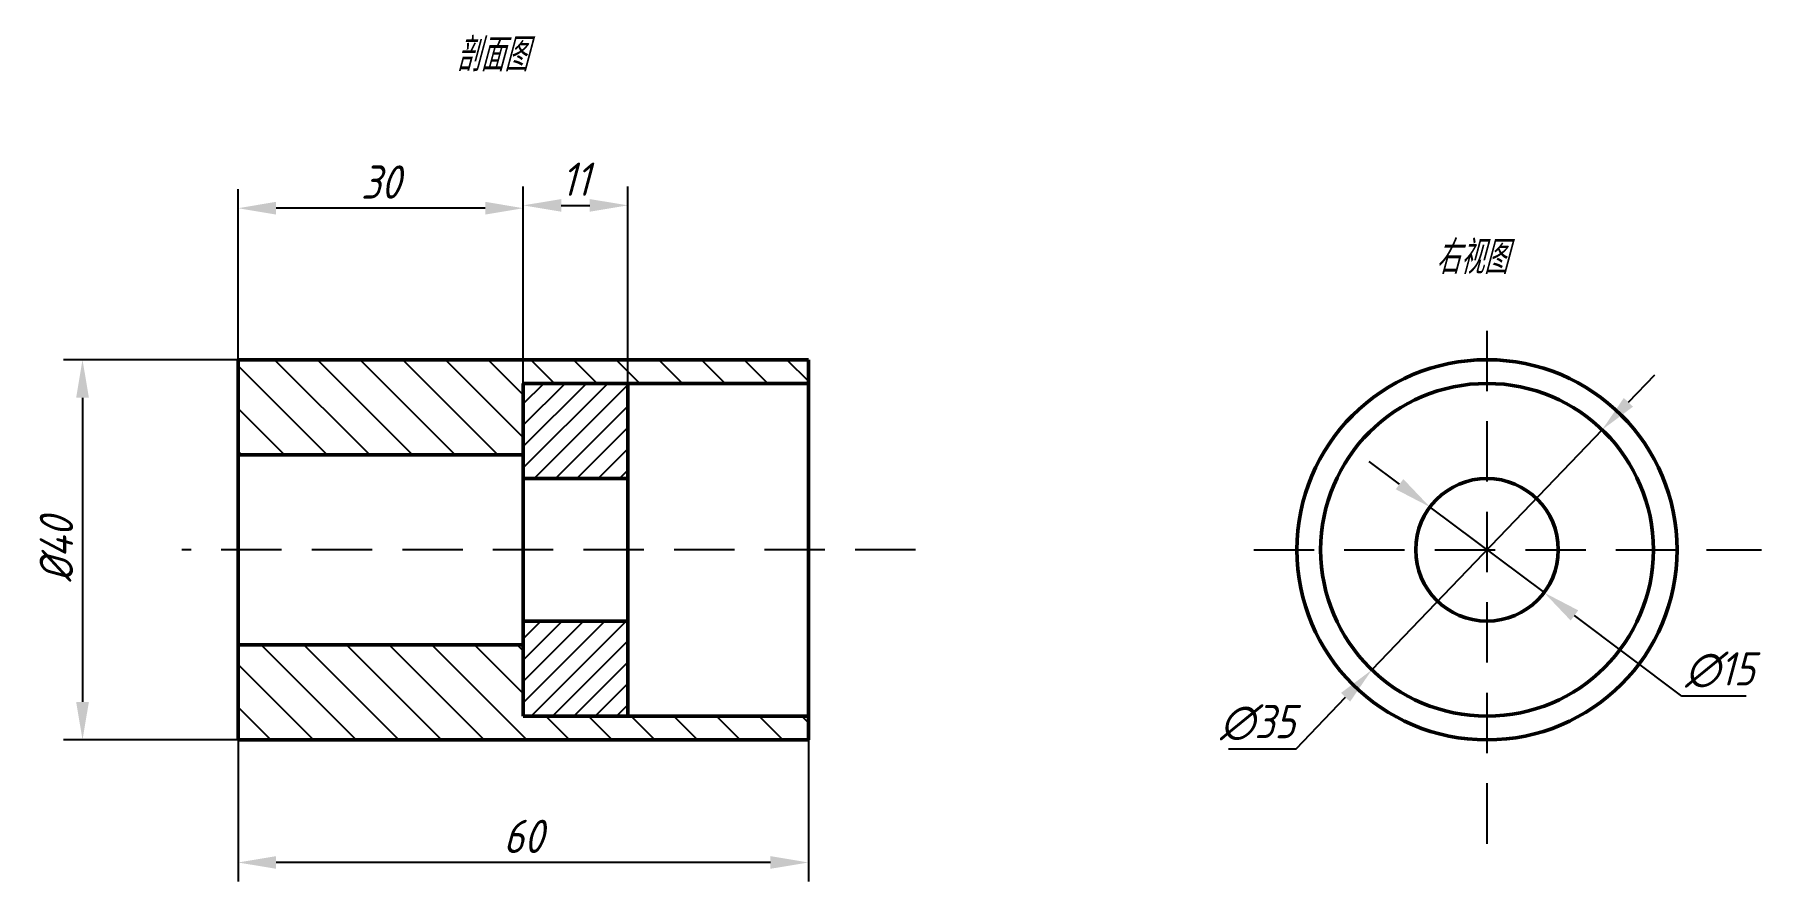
# Model space of a CAD drawing. Header units: millimetres. Extents: x 11 to 193, y 32 to 122.
import ezdxf

# ---------------------------------------------------------------- set-up
doc = ezdxf.new("R2010")
doc.units = ezdxf.units.MM
doc.header["$LTSCALE"] = 0.5
doc.linetypes.add('DASHED', pattern=[19.05, 12.7, -6.35])
for name, color, linetype, lineweight in [('剖面线', 3, 'Continuous', 25), ('尺寸标注', 7, 'Continuous', 25), ('文字标注', 7, 'Continuous', 25), ('点画线', 1, 'DASHED', 25), ('粗实线', 7, 'Continuous', 50)]:
    doc.layers.add(name, color=color, linetype=linetype, lineweight=lineweight)
doc.styles.add('国标汉字3.5', font='gbeitc.shx', dxfattribs={"height": 3.5, "bigfont": 'gbcbig.shx'})
doc.dimstyles.new('国标尺寸', dxfattribs={"dimtxt": 3.5, "dimasz": 4, "dimexe": 2, "dimexo": 0, "dimgap": 1, "dimtad": 1, "dimtoh": 1, "dimdec": 0, "dimdsep": 46, "dimtxsty": '国标汉字3.5', "dimcen": 3.5, "dimaunit": 1, "dimadec": 0, "dimazin": 1, "dimtfac": 1, "dimtdec": 0, "dimtmove": 0, "dimatfit": 3, "dimfxl": 1, "dimarcsym": 2})

# ---------------------------------------------------------------- blocks, each defined once
blk = doc.blocks.new('*D12')
at = {"layer": 'Defpoints', "color": 0, "transparency": 16777216}
for p in [(32.43, 47.32), (92.43, 47.32), (32.43, 34.42)]:
    blk.add_point(p, dxfattribs=at)
at = {"layer": '尺寸标注', "color": 0, "lineweight": -2, "transparency": 16777216}
for p, q in [((32.43, 47.32), (32.43, 32.42)), ((92.43, 47.32), (92.43, 32.42)), ((88.43, 34.42), (36.43, 34.42))]:
    blk.add_line(p, q, dxfattribs=at)
at = {"layer": '尺寸标注', "color": 0, "transparency": 16777216}
for points in [[(36.43, 35.09), (36.43, 33.76), (32.43, 34.42)], [(88.43, 35.09), (88.43, 33.76), (92.43, 34.42)]]:
    blk.add_solid(points, dxfattribs=at)
at = {"layer": '尺寸标注', "color": 0, "transparency": 16777216, "insert": (62.43, 37.17), "char_height": 3.5, "attachment_point": 5, "style": '国标汉字3.5'}
blk.add_mtext('60', dxfattribs=at)
blk = doc.blocks.new('*D16')
at = {"layer": 'Defpoints', "color": 0, "transparency": 16777216}
for p in [(157.8, 71.82), (169.8, 62.82)]:
    blk.add_point(p, dxfattribs=at)
at = {"layer": '尺寸标注', "color": 0, "lineweight": -2, "transparency": 16777216}
for p, q in [((154.6, 74.22), (151.4, 76.62)), ((157.8, 71.82), (169.8, 62.82)), ((184.31, 51.93), (173, 60.42)), ((191.07, 51.93), (184.31, 51.93))]:
    blk.add_line(p, q, dxfattribs=at)
at = {"layer": '尺寸标注', "color": 0, "transparency": 16777216}
for points in [[(155, 74.76), (154.2, 73.69), (157.8, 71.82)], [(173.4, 60.95), (172.6, 59.88), (169.8, 62.82)]]:
    blk.add_solid(points, dxfattribs=at)
at = {"layer": '尺寸标注', "color": 0, "transparency": 16777216, "insert": (188.3, 54.68), "char_height": 3.5, "width": 5.4439, "attachment_point": 5, "style": '国标汉字3.5'}
blk.add_mtext('∅15', dxfattribs=at)
blk = doc.blocks.new('*D17')
at = {"layer": 'Defpoints', "color": 0, "transparency": 16777216}
for p in [(32.43, 87.32), (16.07, 47.32), (32.43, 47.32)]:
    blk.add_point(p, dxfattribs=at)
at = {"layer": '尺寸标注', "color": 0, "lineweight": -2, "transparency": 16777216}
for p, q in [((32.43, 87.32), (14.07, 87.32)), ((16.07, 83.32), (16.07, 51.32)), ((32.43, 47.32), (14.07, 47.32))]:
    blk.add_line(p, q, dxfattribs=at)
at = {"layer": '尺寸标注', "color": 0, "transparency": 16777216}
for points in [[(15.4, 83.32), (16.74, 83.32), (16.07, 87.32)], [(15.4, 51.32), (16.74, 51.32), (16.07, 47.32)]]:
    blk.add_solid(points, dxfattribs=at)
at = {"layer": '尺寸标注', "color": 0, "transparency": 16777216, "insert": (13.32, 67.32), "char_height": 3.5, "attachment_point": 5, "rotation": 90, "style": '国标汉字3.5'}
blk.add_mtext('%%C40', dxfattribs=at)
blk = doc.blocks.new('*D19')
at = {"layer": 'Defpoints', "color": 0, "transparency": 16777216}
for p in [(32.43, 103.26), (32.43, 84.82), (62.43, 84.82)]:
    blk.add_point(p, dxfattribs=at)
at = {"layer": '尺寸标注', "color": 0, "lineweight": -2, "transparency": 16777216}
for p, q in [((32.43, 84.82), (32.43, 105.26)), ((62.43, 84.82), (62.43, 105.26)), ((58.43, 103.26), (36.43, 103.26))]:
    blk.add_line(p, q, dxfattribs=at)
at = {"layer": '尺寸标注', "color": 0, "transparency": 16777216}
for points in [[(36.43, 103.93), (36.43, 102.59), (32.43, 103.26)], [(58.43, 103.93), (58.43, 102.59), (62.43, 103.26)]]:
    blk.add_solid(points, dxfattribs=at)
at = {"layer": '尺寸标注', "color": 0, "transparency": 16777216, "insert": (47.43, 106.01), "char_height": 3.5, "attachment_point": 5, "style": '国标汉字3.5'}
blk.add_mtext('30', dxfattribs=at)
blk = doc.blocks.new('*D21')
at = {"layer": 'Defpoints', "color": 0, "transparency": 16777216}
for p in [(175.91, 79.95), (151.69, 54.69)]:
    blk.add_point(p, dxfattribs=at)
at = {"layer": '尺寸标注', "color": 0, "lineweight": -2, "transparency": 16777216}
for p, q in [((178.67, 82.84), (181.44, 85.73)), ((175.91, 79.95), (151.69, 54.69)), ((143.73, 46.38), (148.92, 51.8)), ((136.61, 46.38), (143.73, 46.38))]:
    blk.add_line(p, q, dxfattribs=at)
at = {"layer": '尺寸标注', "color": 0, "transparency": 16777216}
for points in [[(178.19, 83.3), (179.16, 82.38), (175.91, 79.95)], [(148.44, 52.26), (149.4, 51.34), (151.69, 54.69)]]:
    blk.add_solid(points, dxfattribs=at)
at = {"layer": '尺寸标注', "color": 0, "transparency": 16777216, "insert": (139.67, 49.13), "char_height": 3.5, "attachment_point": 5, "style": '国标汉字3.5'}
blk.add_mtext('∅35', dxfattribs=at)
blk = doc.blocks.new('*D22')
at = {"layer": 'Defpoints', "color": 0, "transparency": 16777216}
for p in [(73.43, 103.56), (62.43, 84.82), (73.43, 84.82)]:
    blk.add_point(p, dxfattribs=at)
at = {"layer": '尺寸标注', "color": 0, "lineweight": -2, "transparency": 16777216}
for p, q in [((62.43, 84.82), (62.43, 105.56)), ((73.43, 84.82), (73.43, 105.56)), ((66.43, 103.56), (69.43, 103.56))]:
    blk.add_line(p, q, dxfattribs=at)
at = {"layer": '尺寸标注', "color": 0, "transparency": 16777216}
for points in [[(66.43, 104.22), (66.43, 102.89), (62.43, 103.56)], [(69.43, 104.22), (69.43, 102.89), (73.43, 103.56)]]:
    blk.add_solid(points, dxfattribs=at)
at = {"layer": '尺寸标注', "color": 0, "transparency": 16777216, "insert": (67.93, 106.31), "char_height": 3.5, "attachment_point": 5, "style": '国标汉字3.5'}
blk.add_mtext('11', dxfattribs=at)

msp = doc.modelspace()

# ---------------------------------------------------------------- hatches: boundary and pattern name
at = {"layer": '剖面线'}
h = msp.add_hatch(dxfattribs=at)
h.set_pattern_fill('ANSI31', color=256, angle=-90)
h.set_pattern_definition([(315, (-62.8174, 154.9814), (2.245064, 2.245064), [])])
h.paths.add_polyline_path([(32.43, 87.32), (32.43, 77.32), (62.43, 77.32), (62.43, 84.82), (72.43, 84.82), (92.43, 84.82), (92.43, 87.32)])
h.paths.add_polyline_path([(92.43, 47.32), (92.43, 49.82), (62.43, 49.82), (62.43, 57.32), (32.43, 57.32), (32.43, 47.32)])
h = msp.add_hatch(dxfattribs=at)
h.set_pattern_fill('ANSI31', color=256, scale=0.5)
h.set_pattern_definition([(45, (-62.8174, 154.9814), (-1.122532, 1.122532), [])])
h.paths.add_polyline_path([(62.43, 84.82), (62.43, 74.82), (73.43, 74.82), (73.43, 84.82)])
h.paths.add_polyline_path([(62.43, 59.82), (62.43, 49.82), (73.43, 49.82), (73.43, 59.82)])

# ---------------------------------------------------------------- linework, layer by layer
at = {"layer": '点画线'}
for p, q in [((163.8, 36.4), (163.8, 91.46)), ((103.69, 67.32), (26.52, 67.32)), ((139.26, 67.32), (192.67, 67.32))]:
    msp.add_line(p, q, dxfattribs=at)
at = {"layer": '粗实线'}
for p, q in [((92.43, 87.32), (32.43, 87.32)), ((32.43, 87.32), (32.43, 77.32)), ((92.43, 84.82), (92.43, 87.32)), ((62.43, 77.32), (62.43, 84.82)), ((62.43, 84.82), (92.43, 84.82)), ((62.43, 84.82), (72.43, 84.82)), ((73.43, 84.82), (73.43, 80.82)), ((92.43, 84.82), (92.43, 49.82)), ((73.43, 80.82), (73.43, 53.82)), ((32.43, 77.32), (62.43, 77.32)), ((32.43, 77.32), (32.43, 57.32)), ((62.43, 77.32), (62.43, 57.32)), ((62.43, 74.82), (73.43, 74.82)), ((62.43, 59.82), (73.43, 59.82)), ((32.43, 47.32), (32.43, 57.32)), ((32.43, 57.32), (62.43, 57.32)), ((62.43, 57.32), (62.43, 49.82)), ((73.43, 49.82), (73.43, 53.82)), ((62.43, 49.82), (92.43, 49.82)), ((62.43, 49.82), (72.43, 49.82)), ((92.43, 49.82), (92.43, 47.32)), ((92.43, 47.32), (32.43, 47.32))]:
    msp.add_line(p, q, dxfattribs=at)
for radius in [20, 17.5, 7.5]:
    msp.add_circle((163.8, 67.32), radius, dxfattribs=at)

# ---------------------------------------------------------------- texts
at = {"layer": '文字标注', "char_height": 3.5, "attachment_point": 1, "style": '国标汉字3.5'}
for s, insert in [('剖面图', (55.36, 121.16)), ('右视图', (158.41, 99.85))]:
    msp.add_mtext_dynamic_manual_height_columns(s, width=20.6093, gutter_width=17.5, heights=[0], dxfattribs=dict(at, insert=insert))

# ---------------------------------------------------------------- dimensions: what is measured, and where the dimension line sits
at = {"layer": '尺寸标注'}
for base, p1, p2, picture, middle in [((32.43, 103.26), (62.43, 84.82), (32.43, 84.82), '*D19', (47.43, 106.01)), ((73.43, 103.56), (62.43, 84.82), (73.43, 84.82), '*D22', (67.93, 106.31)), ((32.43, 34.42), (92.43, 47.32), (32.43, 47.32), '*D12', (62.43, 37.17))]:
    dim = msp.add_linear_dim(base=base, p1=p1, p2=p2, dimstyle='国标尺寸', dxfattribs=at)
    dim.commit()
    dim.dimension.update_dxf_attribs({"geometry": picture, "text_midpoint": middle})
dim = msp.add_linear_dim(base=(16.07, 47.32), p1=(32.43, 87.32), p2=(32.43, 47.32), angle=90, text='%%C<>', dimstyle='国标尺寸', dxfattribs=at)
dim.commit()
dim.dimension.update_dxf_attribs({"geometry": '*D17', "text_midpoint": (13.32, 67.32)})
for p1, p2, picture, middle in [((175.91, 79.95), (151.69, 54.69), '*D21', (139.67, 46.38)), ((157.8, 71.82), (169.8, 62.82), '*D16', (188.3, 51.93))]:
    dim = msp.add_diameter_dim_2p(p1=p1, p2=p2, dimstyle='国标尺寸', dxfattribs=at)
    dim.commit()
    dim.dimension.update_dxf_attribs({"geometry": picture, "text_midpoint": middle, "dimtype": 163})

doc.saveas('drawing.dxf')
